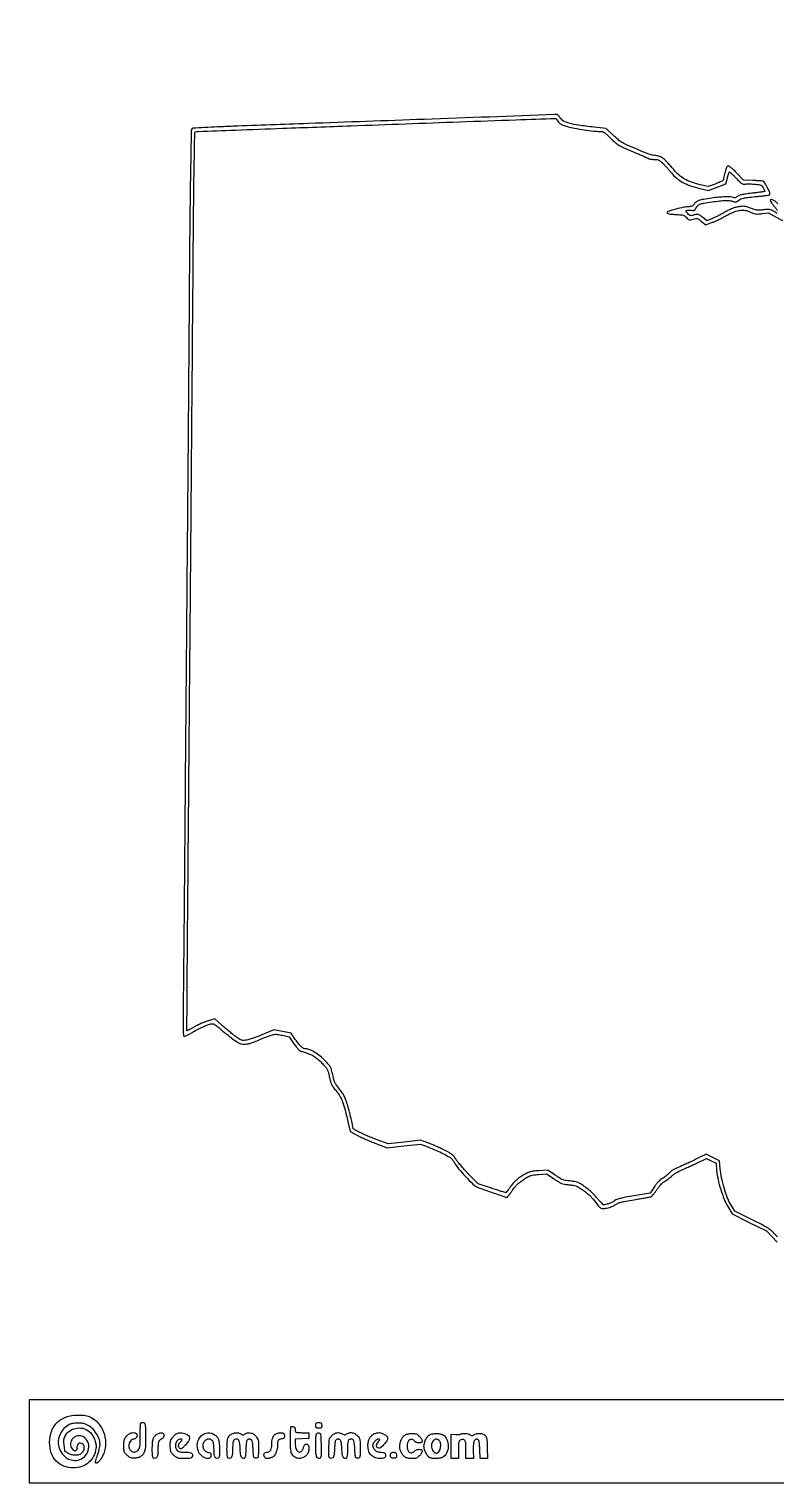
# Model space of a CAD drawing. Extents: x 0 to 1600, y 0 to 1558.
# Drawn here: x 0 to 800, y 0 to 1558 of the extents above; entities that cross this region are included whole.
import ezdxf

# ---------------------------------------------------------------- set-up
doc = ezdxf.new("R2010")
doc.units = 0

msp = doc.modelspace()

# ---------------------------------------------------------------- linework, layer by layer
for points in [[(801.424137, 1360.195884, -0.006289), (799.198881, 1361.462743, 0.013511), (795.442059, 1363.530272, 0.071243), (793.224861, 1364.299238, 0.06771), (790.832164, 1364.434279, 0.011519), (786.279039, 1363.968828, -0.013477), (782.011087, 1363.549406, -0.048788), (779.286012, 1363.621619, -0.050436), (776.6725, 1364.219176, -0.015099), (772.837847, 1365.644018, 0.013723), (768.907016, 1367.116922, 0.056149), (766.423776, 1367.669323, 0.054904), (763.853269, 1367.661634, 0.012746), (759.566798, 1367.065534, 0.02319), (755.883482, 1366.280308, 0.028946), (752.55805, 1365.199336, 0.026965), (749.198718, 1363.674577, 0.01641), (745.398753, 1361.534958, -0.010399), (742.188853, 1359.676415, -0.007316), (738.505918, 1357.71477, -0.007386), (734.925071, 1355.940608, -0.015341), (732.071755, 1354.684974), (725.964222, 1352.218032), (721.303503, 1355.957395, 0.011197), (718.273687, 1358.27869, 0.090158), (716.70158, 1359.041081, 0.117278), (715.132046, 1359.10109, 0.02427), (712.431043, 1358.42921, -0.016795), (709.789709, 1357.730103, -0.111109), (708.43318, 1357.724882, -0.124646), (707.278054, 1358.305087, -0.023335), (705.5478, 1359.950108, -0.010846), (704.055009, 1361.577481, -0.111522), (703.621545, 1362.373815, -0.292235), (703.785871, 1362.919926, -0.086079), (704.572392, 1363.389406, -0.066384), (705.448748, 1363.598147, -0.023632), (706.736662, 1363.667772, -0.022964), (708.174361, 1363.611432, -0.025095), (709.558372, 1363.423071, 0.031471), (711.463624, 1363.188456, 0.134283), (712.574928, 1363.422264, 0.127994), (713.441501, 1364.196123, 0.027508), (714.472026, 1365.945903, -0.08343), (716.301833, 1368.384517, -0.098319), (718.736385, 1369.926473, -0.048272), (722.815603, 1371.064716, -0.007059), (731.308061, 1372.44853, -0.010162), (739.706699, 1373.521663, -0.022011), (746.200951, 1373.929703, -0.028084), (751.117983, 1373.745626, -0.083683), (754.362971, 1372.880481, 0.054245), (755.802335, 1372.404861, 0.112238), (756.980096, 1372.419917, 0.082432), (758.262908, 1372.963516, 0.020058), (760.160024, 1374.276552, -0.058092), (762.561675, 1375.682035, -0.050263), (765.341482, 1376.581638, -0.026383), (769.563257, 1377.262035, -0.004436), (777.713848, 1378.064711, 0.004542), (783.253262, 1378.61142, 0.006594), (788.130185, 1379.202679, 0.003594), (792.2269, 1379.78427, 0.104438), (793.213848, 1380.151633, 0.246483), (793.646965, 1380.902831, 0.082295), (793.484348, 1382.201843, 0.04017), (792.691585, 1384.251521, 0.008965), (791, 1387.604187, 0.008902), (789.586413, 1390.173304, 0.012708), (788.234375, 1392.397291, 0.008655), (787.039223, 1394.186311, 0.156667), (786.5, 1394.599405, 0.066898), (785.769457, 1394.754591, 0.00225), (782.81978, 1394.96502, 0.004221), (779.327451, 1395.168779, 0.002925), (775.375848, 1395.342711), (765.251695, 1395.729002), (757.998718, 1403.364501, 0.01144), (755.090192, 1406.289406, 0.015998), (752.351199, 1408.757072, 0.012314), (749.995507, 1410.64926, 0.164482), (748.958154, 1411, 0.197047), (747.989775, 1410.602951, 0.087551), (747.175617, 1409.4575, 0.043431), (746.38005, 1407.320964, 0.009532), (745.40746, 1403.521292, -0.004365), (744.690408, 1400.594354, -0.006083), (743.994188, 1397.989231, -0.003849), (743.367332, 1395.817552, -0.075838), (743.072176, 1395.19076, -0.135609), (742.557237, 1394.748389, -0.006273), (740.43856, 1393.782815, -0.010022), (737.859579, 1392.707508, -0.00699), (734.910158, 1391.593933), (727.320315, 1388.84893), (718.683384, 1390.900196, -0.026684), (709.509905, 1393.603093, -0.045023), (702.225605, 1396.942726, -0.049235), (696.11635, 1401.288081, -0.040538), (690.527263, 1407.016123, 0.012487), (684.063661, 1414.429531, 0.041306), (679.311372, 1418.823132, 0.065121), (675.293917, 1421.196367, 0.101223), (671.364972, 1422, -0.062326), (668.444049, 1422.365516, -0.019392), (664.196295, 1423.622742, -0.014149), (658.406357, 1425.768014, -0.005035), (650.255762, 1429.148887, -0.004387), (639.782393, 1433.726408, -0.029683), (634.766769, 1436.338656, -0.043198), (630.899822, 1439.133646, -0.015453), (625.884576, 1443.741641), (618.269151, 1451.185507), (605.384576, 1452.568679, -0.007411), (588.462124, 1454.639452, -0.032837), (578.642241, 1456.652907, -0.059354), (572.575513, 1459.121566, -0.128754), (568.958568, 1462.567038, 0.022908), (568.060622, 1463.881303, 0.029863), (567.116897, 1464.990656, 0.030453), (566.250137, 1465.790553, 0.173477), (565.668441, 1465.996895, 0.008384), (563.07009, 1465.946419, 0.000001), (423.205063, 1460.881971, 0.000039), (299.210672, 1456.382099, 0.000134), (218.5, 1453.425081, 0.001796), (201.950841, 1452.7548, 0.0029), (187.869808, 1452.051959, 0.000507), (175.450775, 1451.347212, 0.179394), (174.609984, 1450.979065, 0.198599), (173.71538, 1448.926244, 0.000267), (172.906595, 1404.843512, 0.001944), (172.163901, 1351.5016, 0.000825), (171.564436, 1280, -0.00017), (171.271733, 1238.62216, -0.000083), (170.870918, 1185.74375, -0.000082), (170.435491, 1130.691615, -0.000118), (170.030862, 1082, 0.000011), (169.62928, 1034.89361, 0.000009), (169.20353, 984.71875, 0.000009), (168.814805, 938.711567, 0.000024), (168.540606, 906, -0.000038), (168.294854, 876.774232, -0.000024), (168.006639, 842.996875, -0.000025), (167.722071, 810.025445, -0.000047), (167.489356, 783.5, 0.000102), (167.261009, 757.142689, 0.000055), (166.990422, 724.7375, 0.000055), (166.722336, 691.762935, 0.000087), (166.500571, 663.5, -0.000229), (166.268723, 634.985951, -0.000138), (165.969202, 601.203354, -0.000139), (165.653103, 567.648161, -0.000243), (165.370446, 539.894397, 0.000892), (165.104164, 509.931969, 0.003916), (165.117075, 492.241089, 0.001451), (165.261044, 479.683697, 0.256103), (165.895607, 478.564518, 0.239627), (166.731292, 478.494836, 0.012845), (169.242437, 479.594872, 0.017454), (172.299233, 481.161003, 0.010784), (175.783756, 483.202394, -0.019893), (181.790775, 486.576151, -0.020384), (187.999046, 489.432329, -0.020301), (193.547542, 491.45661, -0.082779), (197.087892, 491.970158, -0.128925), (197.880949, 491.7442, -0.016038), (199.407068, 490.774436, -0.018047), (201.173517, 489.47499, -0.014042), (203, 487.941519, 0.008993), (205.339621, 485.936611, 0.002956), (208.851848, 483.069531, 0.002944), (212.787268, 479.933641, 0.003329), (216.602037, 476.971361, 0.006182), (222.171466, 472.813906, 0.042625), (225.089624, 471.050047, 0.074111), (227.557014, 470.258232, 0.040667), (230.726718, 470, 0.043769), (233.761283, 470.266149, 0.028973), (237.167141, 471.074014, 0.020867), (241.445765, 472.551763, 0.007762), (247.333629, 474.970644, -0.005491), (257.207859, 479.079733, -0.048397), (261.737555, 480.414912, -0.077589), (265.605648, 480.550568, -0.02478), (271.296853, 479.577366), (278.627613, 477.946427), (283.76353, 470.558788, 0.009895), (286.993797, 466.103066, 0.057625), (288.992551, 464.009357, 0.077196), (291.159845, 462.712022, 0.025603), (294.669627, 461.493712, -0.02275), (300.484032, 459.512505, -0.044335), (304.866121, 457.32771, -0.042641), (308.901694, 454.345894, -0.019496), (313.65056, 449.827205, -0.012021), (317.383791, 445.797304, -0.056986), (319.181364, 443.221596, -0.058646), (320.326687, 440.339908, -0.013196), (321.556371, 435.198356, 0.015011), (322.745158, 430.306362, 0.046075), (323.946744, 427.118818, 0.044527), (325.734182, 424.14751, 0.013322), (328.966394, 419.958753, -0.038129), (332.933562, 414.253835, -0.042661), (335.821025, 408.216909, -0.027205), (338.472737, 399.837146, -0.006326), (341.975435, 385.488076), (344.054848, 376.476152), (351.777424, 372.309578, 0.014477), (355.581751, 370.397083, 0.00617), (360.775486, 368.049458, 0.006099), (366.380228, 365.679892, 0.007968), (371.564657, 363.657977), (383.629314, 359.17295), (401.396972, 361.127417), (419.16463, 363.081884), (427.283779, 359.950809, -0.012618), (435.753515, 356.436553, -0.01355), (443.833464, 352.576916, -0.011486), (450.572326, 348.932981, -0.090352), (453.284012, 346.654114, -0.021323), (454.10357, 345.573922, -0.009088), (455.110778, 344.063889, -0.008973), (456.128294, 342.412142, -0.011649), (456.997579, 340.861254, 0.058938), (460.104243, 336.371659, 0.008576), (467.60552, 328.159819, 0.00761), (475.408302, 320.154405, 0.076586), (479.164815, 317.414771, 0.034268), (482.707895, 315.88014, 0.001345), (496.087288, 311.184347, 0.000627), (510.18156, 306.300013, 0.083277), (511.97036, 306, 0.225787), (512.389193, 306.199295, 0.004433), (513.910274, 308.104803, 0.009697), (515.652835, 310.418972, 0.006241), (517.586799, 313.165287, -0.0182), (520.354931, 316.902981, -0.030251), (522.981045, 319.811972, -0.030393), (525.930028, 322.373545, -0.018586), (529.689389, 325.041961, -0.012728), (534.155749, 327.808992, -0.049856), (537.101099, 329.158255, -0.049403), (540.268271, 329.903881, -0.012345), (545.558193, 330.47634), (554.237607, 331.199331), (562.368804, 325.672083, 0.009636), (567.379871, 322.405158, 0.045971), (570.42861, 320.86956, 0.054498), (573.465382, 320.042746, 0.017054), (578.153801, 319.463945, -0.016172), (582.695804, 318.911348, -0.049105), (585.706009, 318.137772, -0.046222), (588.604206, 316.766088, -0.013108), (592.833035, 314.111034, -0.020952), (595.876954, 311.89746, -0.015482), (599.058131, 309.209189, -0.015726), (601.954816, 306.433736, -0.028741), (604.106766, 303.969507, 0.005127), (609.933566, 296.624472, 0.081547), (612.302887, 294.516178, 0.159904), (614.709776, 293.908488, 0.033992), (619.047435, 294.509899, 0.025082), (621.559304, 295.167046, 0.019862), (624.200381, 296.118432, 0.020278), (626.584293, 297.200298, 0.04629), (628.257168, 298.246986, -0.06545), (630.706806, 299.65245, -0.033237), (634.081192, 300.784657, -0.019356), (639.213944, 301.924732, -0.004376), (648.016679, 303.445854, 0.001033), (654.449852, 304.513269, 0.001491), (660.134144, 305.485932, 0.000767), (664.950442, 306.332476, 0.024323), (666.120833, 306.599317, 0.136665), (666.987238, 307.123916, 0.013517), (668.621288, 308.958423, 0.016254), (670.471027, 311.302189, 0.012203), (672.356955, 313.993535, -0.016943), (674.466991, 316.944778, -0.022052), (676.603535, 319.488182, -0.024376), (678.598355, 321.458728, -0.066301), (680.236121, 322.574685, 0.032861), (681.798844, 323.493291, 0.012358), (683.863111, 324.972706, 0.01218), (686.037845, 326.698855, 0.014496), (688, 328.434622, -0.031097), (690.296871, 330.33445, -0.019556), (693.192681, 332.272474, -0.019014), (696.362684, 334.056724, -0.022246), (699.5, 335.496133, 0.007502), (702.851292, 336.915681, 0.003322), (707.234375, 338.88525, 0.003287), (711.850906, 341.033515, 0.004426), (716, 343.042696), (725.5, 347.747286), (730.660341, 345.21072), (735.820682, 342.674154), (736.529746, 334.663964, 0.032959), (737.98623, 325.292566, 0.02006), (740.870656, 314.458222, 0.020127), (744.563133, 304.03829, 0.037379), (748.506468, 295.988967), (753.012488, 288.30292), (771.40174, 279.155834), (789.790991, 270.008749), (801.352996, 257.940547, -0.006808)], [(1434.971274, 1063.971008, 0.000026), (1434.852808, 1309.344989, 0.000012), (1434.714772, 1556.033223, 0.346501)], [(801.724843, 263.636689, 0.012112), (795.872989, 269.425349, 0.040943), (791.674998, 272.777998, 0.028754), (786.306822, 275.956382, 0.003788), (774.501762, 281.945628), (756.07822, 291.117878), (751.717914, 298.308939, -0.042942), (747.942323, 305.943961, -0.021768), (744.466349, 316.095811, -0.021458), (741.770012, 326.95171, -0.030009), (740.369859, 336.848662), (739.695992, 345.197324), (732.477378, 348.671903), (725.258765, 352.146482), (714.379382, 346.726389, -0.005069), (709.67686, 344.442804, -0.003994), (704.540785, 342.062734, -0.004039), (699.733432, 339.928124, -0.009965), (696.163717, 338.46131, 0.017431), (692.668098, 336.963563, 0.028354), (689.829419, 335.426201, 0.032979), (687.527354, 333.786278, 0.042507), (685.663717, 331.979613, -0.027232), (684.147541, 330.417282, -0.01635), (682.192288, 328.725629, -0.016351), (680.1311, 327.165691, -0.027282), (678.288754, 326.009091, 0.044516), (676.161687, 324.569373, 0.030522), (674.017901, 322.592072, 0.026604), (671.844229, 320.071092, 0.017887), (669.626334, 316.981333), (665.17516, 310.287387), (647.83758, 307.529983, 0.004279), (638.880161, 306.026678, 0.016897), (633.412434, 304.869124, 0.027209), (629.804976, 303.76576, 0.073047), (627.451172, 302.48884, -0.048601), (624.936673, 300.961784, -0.023175), (621.451565, 299.478838, -0.022784), (617.934354, 298.350625, -0.065043), (615.392834, 298.005577, -0.196021), (614.732923, 298.270759, -0.007599), (612.836783, 300.163219, -0.012555), (610.640695, 302.539243, -0.008423), (608.246131, 305.358572, 0.018484), (605.193737, 308.809254, 0.017273), (601.827331, 312.106784, 0.017475), (598.286196, 315.12335, 0.020284), (594.71015, 317.731071, 0.011605), (590.141509, 320.63562, 0.046314), (587.157675, 322.078918, 0.050649), (584.090739, 322.88414, 0.015742), (579.356853, 323.474462, -0.015764), (574.520203, 324.077814, -0.055459), (571.499461, 324.902247, -0.048331), (568.528582, 326.425678, -0.009985), (563.639464, 329.701921), (555.778929, 335.199916), (545.969793, 334.497838, 0.009812), (539.803159, 333.934651, 0.048995), (536.409296, 333.216205, 0.050674), (533.27109, 331.86051, 0.01095), (528.166484, 328.863165, 0.014614), (523.895937, 326.052592, 0.033372), (520.893631, 323.634586, 0.036705), (518.414524, 320.987735, 0.021568), (515.836155, 317.496958, -0.008691), (514.109851, 315.029275, -0.013055), (512.511601, 312.943915, -0.007897), (511.119755, 311.277388, -0.208886), (510.607594, 311.031672, -0.081822), (509.945999, 311.116691, -0.000974), (505.757267, 312.380518, -0.002905), (500.919579, 313.881196, -0.001891), (495.34901, 315.667964), (480.982833, 320.335929), (471.220217, 330.417964, -0.008055), (467.203907, 334.701662, -0.007393), (463.209155, 339.235264, -0.007409), (459.765351, 343.385041, -0.024012), (457.657722, 346.276551, 0.024635), (455.175572, 349.672983, 0.056138), (452.917032, 351.899557, 0.042072), (449.843307, 353.922241, 0.009032), (444.178922, 356.870164, 0.007159), (439.923431, 358.912571, 0.005202), (435.133268, 361.067567, 0.005256), (430.543868, 363.017883, 0.011465), (426.976886, 364.394811), (419.453771, 367.102396), (401.976886, 365.18016), (384.5, 363.257923), (373, 367.534902, -0.006729), (368.072982, 369.443179, -0.005264), (362.775842, 371.642317, -0.005324), (357.887873, 373.794029, -0.01295), (354.343291, 375.51162), (347.186581, 379.211359), (345.952041, 385.855679, 0.011707), (345.255267, 389.171504, 0.004257), (344.117893, 393.838415, 0.004219), (342.786422, 398.925324, 0.005022), (341.441744, 403.700626, 0.009394), (339.419654, 410.161566, 0.033276), (337.774374, 414.1798, 0.039165), (335.753891, 417.601119, 0.016962), (332.569959, 421.827349, -0.013199), (329.346274, 426.040009, -0.045967), (327.601579, 428.984433, -0.047249), (326.448695, 432.156346, -0.014515), (325.31024, 437.126723, 0.013238), (324.11684, 442.398792, 0.061564), (322.984955, 445.299323, 0.056706), (321.142105, 447.94548, 0.010173), (317.073275, 452.384088, 0.032724), (311.876103, 457.158862, 0.032056), (306.06581, 461.25056, 0.033481), (300.553717, 464.137914, 0.104174), (296.472506, 464.999211, -0.112269), (294.086637, 465.542744, -0.071644), (291.713296, 467.134014, -0.04535), (289.016577, 470.04926, -0.014109), (285.510164, 474.882477), (280.760914, 481.833246), (271.401095, 483.596129), (262.041276, 485.359012), (249.270638, 480.013309, -0.009274), (244.036384, 477.935506, -0.010069), (238.869423, 476.112401, -0.009619), (234.388704, 474.727204, -0.047541), (231.795484, 474.240357, -0.033202), (228.903179, 474.17038, -0.08357), (226.848015, 474.60615, -0.05808), (224.638455, 475.789601, -0.010061), (220.795484, 478.579077, -0.007706), (217.836592, 480.891681, -0.003634), (214.084641, 483.963687, -0.0036), (210.201889, 487.237751, -0.005069), (206.790528, 490.217029), (199.081055, 497.089013), (190.790528, 494.550062, 0.017335), (187.142716, 493.293073, 0.011338), (183.025967, 491.604785, 0.011408), (179.084215, 489.774668, 0.021362), (176, 488.088924, -0.005272), (173.485555, 486.607612, -0.008592), (171.317939, 485.410306, -0.003017), (169.454026, 484.436529, -0.326055), (169.188728, 484.477974, -0.200475), (169.062064, 484.786335, -0.000009), (169.272658, 520.052183, -0.000406), (169.537413, 558.972999, -0.000244), (169.911555, 605.144606, 0.000017), (170.346696, 655.989675, 0.000015), (170.799044, 709.239353, 0.000015), (171.205422, 757.412897, 0.000044), (171.480655, 790.5, -0.000088), (171.723269, 819.357033, -0.000059), (172.01094, 852.415625, -0.000059), (172.297535, 884.479724, -0.000116), (172.534602, 910, 0.000275), (172.818506, 941.645486, 0.000047), (173.321958, 1002.1, 0.000051), (173.899667, 1073.132753, 0.000045), (174.486231, 1147, -0.0001), (176.112626, 1349.03683, -0.00199), (176.868067, 1410.81036, -0.00129), (177.533129, 1446.204728, -0.407126), (179.365223, 1448.003282, 0.008327), (180.998078, 1448.035204, 0.000007), (221.091007, 1449.487809, 0.000063), (271.547928, 1451.322925, 0.000021), (345, 1454.006679, -0.000046), (461.120424, 1458.243598, -0.000277), (521.553572, 1460.409486, -0.000009), (564.183681, 1461.912844, -0.266973), (564.489343, 1461.751161, 0.021855), (567.07922, 1458.015279, 0.077461), (569.17417, 1455.998847, 0.071304), (571.873244, 1454.630114, 0.016707), (576.73773, 1453.159706, 0.01972), (584.335883, 1451.455068, 0.008227), (594.698086, 1449.731687, 0.0078), (604.849698, 1448.376057, 0.029297), (611.262259, 1448, -0.054135), (613.889004, 1447.714768, -0.086865), (615.968666, 1446.860827, -0.046842), (618.405132, 1444.983368, -0.006645), (622.977876, 1440.607161, 0.015234), (627.910017, 1436.046684, 0.043604), (631.683259, 1433.303368, 0.03078), (636.531408, 1430.779652, 0.004734), (646.5, 1426.45948, -0.002233), (652.70036, 1423.809145, -0.003362), (658.079062, 1421.438504, -0.001357), (662.66717, 1419.364385, -0.076139), (663.45, 1418.852319, 0.130257), (664.101001, 1418.51983, 0.01807), (665.607396, 1418.250369, 0.019687), (667.453102, 1418.062378, 0.015535), (669.460283, 1418, -0.024649), (672.429078, 1417.853555, -0.077415), (674.355955, 1417.355177, -0.071704), (676.119261, 1416.27218, -0.019136), (678.576009, 1414.063773, -0.012093), (680.510226, 1412.093365, -0.004992), (683.036485, 1409.337525, -0.004935), (685.68828, 1406.326877, -0.006328), (688.065727, 1403.501887, 0.049312), (693.689657, 1397.878798, 0.046235), (700.422743, 1393.327831, 0.041494), (708.545185, 1389.710003, 0.027582), (718.347428, 1386.881334), (727.880991, 1384.691401), (737.163211, 1388.1908), (746.44543, 1391.690198), (747.972715, 1397.774859, -0.006729), (748.603, 1400.150067, -0.009448), (749.233854, 1402.250798, -0.006214), (749.814099, 1403.983979, -0.115652), (750.121256, 1404.467682, -0.387636), (750.579668, 1404.483799, -0.007559), (752.50427, 1402.797224, -0.01393), (754.778742, 1400.624362, -0.008368), (757.361244, 1397.927002, 0.006723), (761.22468, 1393.865071, 0.046799), (763.313201, 1392.093529, 0.103401), (764.927006, 1391.403856, 0.111383), (766.636853, 1391.444992, -0.050793), (768.135127, 1391.662868, -0.010818), (770.771471, 1391.718958, -0.011209), (773.843238, 1391.648971, -0.010454), (776.981217, 1391.441237, -0.007746), (781.832088, 1390.942265, -0.071503), (783.868077, 1390.399001, -0.126143), (785.17417, 1389.396843, -0.042866), (786.495043, 1387.379347, -0.013194), (787.165301, 1386.052012, -0.020564), (787.664253, 1384.872219, -0.01584), (787.991798, 1383.907472, -0.287027), (787.910689, 1383.606697, -0.15337), (787.535919, 1383.428427, -0.000915), (783.710396, 1382.897889, -0.003688), (779.320864, 1382.330262, -0.002326), (774.188532, 1381.729242, 0.005463), (767.30513, 1380.879344, 0.022028), (763.138864, 1380.130573, 0.036409), (760.425283, 1379.307023, 0.093545), (758.688532, 1378.232655, -0.038813), (757.565527, 1377.355764, -0.077466), (756.543821, 1376.886271, -0.091516), (755.545496, 1376.792558, -0.074497), (754.5, 1377.045802, 0.082922), (751.311926, 1377.761736, 0.019945), (745.876889, 1377.846263, 0.018063), (739.028653, 1377.431735, 0.011086), (731, 1376.473829, 0.008082), (722.281751, 1375.092953, 0.03894), (717.420277, 1373.845973, 0.072292), (714.421861, 1372.310554, 0.105296), (712.418567, 1370.131431, -0.047234), (711.438602, 1368.781615, -0.089741), (710.389239, 1367.951221, -0.0822), (709.051636, 1367.498432, -0.034585), (707.155245, 1367.321123, 0.043594), (701.158773, 1366.651445, 0.015884), (692.829347, 1364.700134, 0.007372), (684.510267, 1362.338301, 0.33123), (683.5, 1360.980594, 0.276788), (683.9549, 1360.221803, 0.068972), (685.370066, 1359.700476, 0.033256), (687.947743, 1359.314202, 0.006652), (692.588345, 1358.993699, -0.00677), (698.123814, 1358.610084, -0.051111), (700.697675, 1358.128776, -0.09372), (702.432268, 1357.239155, -0.049953), (704.185353, 1355.570903, 0.023624), (705.850395, 1353.810632, 0.13594), (706.968023, 1353.206252, 0.111526), (708.342948, 1353.201617, 0.013558), (711.289694, 1353.941118, -0.019729), (714.269524, 1354.649958, -0.113948), (715.877062, 1354.59716, -0.095271), (717.430095, 1353.847498, -0.011697), (720.41519, 1351.515983), (724.945008, 1347.804137), (732.222504, 1350.566097, 0.015182), (735.533104, 1351.938906, 0.008373), (739.497034, 1353.806002, 0.008342), (743.456377, 1355.835311, 0.01325), (746.767398, 1357.717063, -0.016897), (750.311254, 1359.697092, -0.02149), (753.711729, 1361.267958, -0.023403), (756.95281, 1362.425328, -0.030466), (760.016515, 1363.159729, -0.017786), (763.640379, 1363.665936, -0.056729), (766.079514, 1363.64126, -0.051533), (768.572613, 1363.066902, -0.012847), (772.499383, 1361.610799, 0.013894), (776.403889, 1360.172242, 0.049236), (779.002173, 1359.57257, 0.051311), (781.612459, 1359.504953, 0.016013), (785.511931, 1359.930338), (792.023329, 1360.852466), (800.261664, 1356.248715, 0.000102), (803.779883, 1354.283605, 0.000084), (807.539481, 1352.185508, 0.000085)], [(802.041792, 1370.423644, 0.030448), (799.08481, 1373.11064, 0.066051), (796.464566, 1374.698478, 0.154855), (794.761136, 1374.879083, 0.356315), (794, 1373.946618, 0.146325), (794.200426, 1373.276419, 0.00606), (795.615625, 1371.177778, 0.010072), (797.3927, 1368.717602, 0.006937), (799.5, 1366, -0.00345), (801.608087, 1363.320184, -0.005368)]]:
    msp.add_lwpolyline(points, format="xyb")
msp.add_lwpolyline([(0, 44.5), (0, 0), (800, 0), (1600, 0), (1600, 44.5), (1600, 89), (800, 89), (0, 89)], close=True)
for points in [[(67.356098, 69.6372, -0.10345), (75.541556, 62.219138, -0.089035), (80.609206, 51.748931, -0.087539), (81.770049, 40.006265, -0.095338), (78.755451, 28.95033, -0.03323), (76.745482, 25.461996, -0.050722), (74.522196, 22.771087, -0.070605), (72.519097, 21.286104, -0.332045), (71.187126, 21.479541, -0.255507), (71.036102, 21.994854, -0.008212), (71.551132, 24.178305, -0.013983), (72.294489, 26.802541, -0.009032), (73.294291, 29.798829, 0.014673), (74.336817, 33.044646, 0.013604), (75.216146, 36.428542, 0.013734), (75.833519, 39.481015, 0.043655), (76.009786, 41.553656, 0.094793), (74.805437, 47.767742, 0.061994), (71.268441, 54.176711, 0.060995), (66.181887, 59.637253, 0.082916), (60.393944, 63.056174, 0.067314), (56.534858, 63.974715, 0.03284), (51.466826, 64.145021, 0.032748), (46.497129, 63.658748, 0.078722), (42.996405, 62.498141, 0.083265), (37.2492, 58.188671, 0.081552), (33.173174, 52.211642, 0.083437), (31.285611, 45.372115, 0.093317), (31.853814, 38.567271, 0.094227), (35.524012, 31.108908, 0.109764), (41.519788, 25.987155, 0.117962), (48.762465, 24.111142, 0.121643), (55.980067, 25.751554, 0.139078), (61.707541, 31.00191, 0.133342), (63.942631, 38.565489, 0.146298), (61.978354, 45.709467, 0.175046), (56.518585, 49.993866, 0.164815), (50.475729, 49.946018, 0.166002), (45.727681, 46.233466, 0.175791), (44.401382, 40.57291, 0.181288), (47.037923, 35.46568, 0.029782), (48.119602, 34.59807, 0.123126), (48.89467, 34.296153, 0.152232), (49.627578, 34.426272, 0.05377), (50.526751, 35.022202, 0.05068), (51.094351, 35.599647, 0.05673), (51.509871, 36.259198, 0.064726), (51.72128, 36.898048, 0.139251), (51.67691, 37.410214, -0.141146), (51.539694, 39.065652, -0.07965), (52.248663, 40.968187, -0.082973), (53.47524, 42.481166, -0.183002), (54.845331, 43, -0.224309), (57.45812, 41.765756, -0.150969), (58.729339, 38.659903, -0.116194), (58.15995, 34.692065, -0.115853), (55.879209, 31.390686, -0.130522), (53.28768, 30.0547, -0.058876), (49.452931, 29.674617, -0.056992), (45.420334, 30.212845, -0.085882), (42.187315, 31.648447, 0.012179), (41.118881, 32.32558, 0.017128), (40.132033, 32.872756, 0.013409), (39.300276, 33.269626, 0.175016), (38.964286, 33.293813, -0.288028), (38.746846, 33.357803, -0.07317), (38.53666, 33.680281, -0.052089), (38.363849, 34.189, -0.030954), (38.260818, 34.821429, 0.004546), (38.15656, 35.776781, 0.000856), (37.947137, 37.520878, 0.000915), (37.69525, 39.557634, 0.000838), (37.428537, 41.653901, -0.021171), (37.180627, 44.533066, -0.054749), (37.31758, 46.610399, -0.058027), (37.895077, 48.537585, -0.026248), (39.066095, 50.903812, -0.127608), (44.221262, 56.264279, -0.110522), (51.617696, 58.805386, -0.110019), (59.419601, 57.95647, -0.125464), (65.701154, 53.866422, -0.056108), (68.421037, 50.150974, -0.046381), (70.45478, 45.682568, -0.047264), (71.595511, 41.020467, -0.065944), (71.654737, 36.732606, -0.092009), (69.105476, 28.531869, -0.093844), (63.795008, 21.856766, -0.092386), (56.333014, 17.510897, -0.085994), (47.613039, 16, -0.092576), (37.192777, 17.946003, -0.112992), (28.994759, 23.485985, -0.108454), (23.79833, 32.245584, -0.08001), (22, 43.411786, -0.090732), (24.262973, 55.779753, -0.117666), (30.714733, 65.28775, -0.113836), (40.953871, 71.064302, -0.081061), (54.069775, 72.714894, -0.011209), (58.819408, 72.434357, -0.03657), (61.929748, 71.949881, -0.046776), (64.508288, 71.092195, -0.028882)], [(124.806456, 51.5, -0.007862), (124.847549, 46.261825, -0.009092), (124.717497, 41.273033, -0.008288), (124.461056, 37.061888, -0.051732), (124.073274, 34.940114, -0.064589), (122.470891, 31.284783, -0.095489), (120.136142, 28.689179, -0.095091), (116.996086, 27.140305, -0.063577), (113.01773, 26.572982, -0.022866), (110.17783, 26.661219, -0.073369), (108.33685, 27.079204, -0.07705), (106.744114, 27.99863, -0.026971), (104.770609, 29.769231, -0.029234), (102.897054, 31.874797, -0.088382), (101.992908, 33.560145, -0.067061), (101.598119, 35.703215, -0.012064), (101.5, 39.769231, -0.014258), (101.598163, 43.210896, -0.038104), (101.923889, 45.641806, -0.051663), (102.531883, 47.522964, -0.056304), (103.5, 49.181625, -0.08311), (106.623061, 52.174646, -0.09319), (110.43371, 53.842014, -0.129791), (113.696263, 53.739125, -0.248377), (115.515231, 51.952012, -0.116304), (115.640846, 50.297203, -0.098528), (115.034409, 48.647269, -0.105083), (113.886895, 47.435195, -0.151993), (112.488339, 47, 0.138472), (110.45395, 46.425572, 0.083134), (108.547564, 44.766062, 0.078843), (107.199376, 42.471769, 0.100924), (106.779138, 40.06328, 0.113374), (107.812063, 36.087896, 0.16248), (110.408759, 33.576714, 0.179834), (113.782143, 33.270076, 0.13979), (116.961045, 35.188561, 0.090137), (118.073322, 36.922964, 0.064652), (118.669597, 39.152525, 0.029161), (118.939826, 42.802796, 0.003898), (119, 50.521895, -0.005037), (119.05127, 55.611038, -0.007744), (119.208224, 60.013614, -0.003309), (119.423965, 63.74585, -0.182238), (119.708849, 64.375516, -0.118669), (120.121725, 64.628178, -0.040663), (120.809062, 64.790312, -0.037695), (121.625458, 64.85167, -0.035475), (122.458849, 64.792183, -0.200166), (123.601912, 64.1112, -0.116417), (124.243526, 62.621153, -0.034882), (124.569989, 59.525707, -0.002943)], [(313.5, 61.5, -0.030694), (313.396354, 59.813227, -0.166609), (313.001141, 59.001146, -0.167409), (312.192051, 58.604362, -0.031061), (310.513695, 58.5, -0.037292), (309.13378, 58.603064, -0.087177), (308.155455, 58.930548, -0.116726), (307.52199, 59.496683, -0.105087), (307.179122, 60.308413, -0.066027), (307.055318, 62.426284, -0.150013), (307.631095, 63.905159, -0.167989), (308.879976, 64.703617, -0.087849), (310.744314, 64.816971, -0.041896), (312.205933, 64.523327, -0.15), (312.993945, 64.007288, -0.139669), (313.388354, 63.113772, -0.03455)], [(144.5, 51.029533, -0.068355), (144.343999, 49.893759, -0.076298), (143.888309, 48.887692, -0.073909), (143.13725, 48.040205, -0.05897), (142.11491, 47.36997, 0.069014), (139.927998, 45.872863, 0.123162), (138.726652, 44.069268, 0.072475), (138.163883, 41.261522, 0.012778), (138.015313, 35.872445, -0.022136), (137.776674, 30.718892, -0.088081), (136.947001, 27.676703, -0.194377), (135.509516, 26.351248, -0.183859), (133.512735, 26.35674, -0.202322), (132.758553, 27.081724, -0.061918), (132.308917, 28.63252, -0.032646), (132.063911, 31.2522, -0.006996), (132, 35.819392, -0.016812), (132.240397, 42.967076, -0.060803), (133.092881, 47.43105, -0.098177), (134.715657, 50.360439, -0.101854), (137.31531, 52.403914, -0.043314), (140.325117, 53.594216, -0.120334), (142.581058, 53.708254, -0.200133), (143.961693, 52.795681, -0.149012)], [(169.605771, 51.522653, -0.122779), (171.410115, 49.571874, -0.17531), (171.770862, 47.263053, -0.107109), (170.534537, 44.383167, -0.031519), (167.487067, 40.629438, -0.009731), (164.999531, 38.035198, -0.060663), (163.554401, 36.900241, -0.146762), (162.485682, 36.623781, -0.16508), (161.497732, 37.001882, -0.108554), (160.394976, 38.417468, -0.130643), (160.084416, 40.07026, -0.10911), (160.629655, 41.887837, -0.060379), (162, 43.769625, 0.013879), (163.557893, 45.537774, 0.163065), (163.88621, 46.381183, 0.369304), (163.514041, 46.861121, 0.050961), (162.154988, 47, 0.201986), (159.200946, 45.755894, 0.122392), (157.253422, 42.432062, 0.110338), (156.976924, 38.289556, 0.146644), (158.590962, 34.899488, 0.080337), (159.731469, 33.986779, 0.066588), (161.176447, 33.406965, 0.046158), (163.166698, 33.093202, 0.016029), (166.0732, 33, -0.014453), (170.785639, 32.863754, -0.079127), (173.266101, 32.320177, -0.168366), (174.527272, 31.242157, -0.133264), (175, 29.5, -0.138111), (174.503657, 27.737374, -0.169624), (173.188034, 26.660855, -0.075063), (170.563231, 26.129109, -0.012509), (165.403527, 26, -0.014172), (161.568973, 26.108712, -0.066149), (159.402442, 26.522665, -0.079534), (157.613708, 27.453061, -0.025869), (155.309608, 29.355076, -0.026486), (153.266318, 31.437067, -0.077204), (152.184307, 33.129043, -0.06853), (151.598391, 35.182032, -0.017814), (151.235792, 38.605076, -0.016482), (151.114722, 41.880222, -0.052432), (151.334803, 44.056616, -0.063894), (151.972438, 45.899167, -0.034036), (153.191515, 47.985431, -0.026814), (154.279455, 49.415116, -0.021729), (155.589837, 50.828645, -0.022247), (156.915728, 52.027945, -0.051698), (158.030015, 52.770022, -0.092963), (160.525319, 53.538685, -0.055248), (163.645917, 53.548176, -0.053143), (166.850034, 52.853411, -0.065173)], [(199.430933, 51.317307, -0.08877), (201.626729, 49.018138, -0.076934), (203.023765, 45.986089, -0.052172), (203.777694, 41.695696, -0.017427), (204, 35.319392, -0.007626), (203.934735, 31.040663, -0.034189), (203.687569, 28.548539, -0.064186), (203.235668, 27.063519, -0.197715), (202.487265, 26.35674, -0.184617), (200.574084, 26.35428, -0.194556), (199.199315, 27.630262, -0.085677), (198.388722, 30.589028, -0.020362), (198.102945, 35.709916, 0.011413), (197.962355, 39.42194, 0.030888), (197.640585, 42.036828, 0.044343), (197.11877, 43.901803, 0.093802), (196.339019, 45.177882, 0.106878), (194.483248, 46.509144, 0.113852), (192.286112, 46.914878, 0.107625), (190.036085, 46.319827, 0.087171), (188.038955, 44.811439, 0.131751), (186.220521, 41.386007, 0.136617), (186.394717, 37.561323, 0.135872), (188.523736, 34.361931, 0.12976), (192.031656, 32.643669, -0.02956), (193.721147, 32.200556, -0.142496), (194.533368, 31.646449, -0.161336), (194.867232, 30.783388, -0.040942), (194.817531, 29.261494, -0.045672), (194.534786, 27.906805, -0.113406), (194.031865, 27.034292, -0.121947), (193.224615, 26.506139, -0.057275), (192, 26.229404, -0.115573), (189.152957, 26.57936, -0.06255), (186.001196, 28.209666, -0.060388), (183.214926, 30.667907, -0.083054), (181.439824, 33.489778, -0.139429), (180.359247, 42.549788, -0.159226), (184.330929, 50.28861, -0.180865), (191.646889, 53.581816, -0.175887)], [(226.752671, 52.460683, 0.03266), (228.085997, 51.651053, 0.129146), (229.013689, 51.440144, 0.114242), (229.987643, 51.700094, 0.022934), (231.543387, 52.620385, -0.115272), (234.578678, 53.730103, -0.101695), (237.942846, 53.454585, -0.093387), (241.15778, 51.818906, -0.080715), (243.75019, 49.051927, -0.043525), (245.006373, 46.778291, -0.065742), (245.644685, 44.611383, -0.03931), (245.872431, 41.643849, -0.00693), (245.783823, 36.051927, -0.003586), (245.552536, 29.782854, -0.059956), (245.213794, 27.733575, -0.212356), (244.451518, 26.832384, -0.113032), (243, 26.5, -0.113496), (241.5486, 26.833757, -0.205231), (240.763859, 27.739568, -0.060201), (240.37203, 29.790137, -0.003846), (240, 35.895679, 0.007214), (239.668818, 40.787767, 0.032304), (239.249398, 43.628068, 0.058846), (238.652254, 45.378567, 0.141853), (237.75, 46.390564, 0.051881), (236.835257, 46.840551, 0.08872), (236, 46.989544, 0.088699), (235.164746, 46.839805, 0.051837), (234.25, 46.388978, 0.140014), (233.349968, 45.385467, 0.064426), (232.785804, 43.706673, 0.033977), (232.433168, 40.957972, 0.007081), (232.211865, 36.098075, -0.006815), (231.996797, 31.319091, -0.033073), (231.659332, 28.627447, -0.064129), (231.138004, 27.048623, -0.19164), (230.317258, 26.291502, -0.23989), (228.584236, 26.473219, -0.153713), (227.268334, 28.066295, -0.070225), (226.433494, 31.403287, -0.020439), (226.093503, 36.703891, 0.016442), (225.804818, 41.847778, 0.070856), (225.106762, 44.823471, 0.142248), (223.893585, 46.404527, 0.159764), (222.077555, 47, 0.145727), (220.095559, 46.409805, 0.157284), (218.830592, 44.845369, 0.076267), (218.171928, 41.83923, 0.015866), (218, 36.422445, -0.019836), (217.780986, 30.904061, -0.08521), (216.97238, 27.728612, -0.19757), (215.537922, 26.361603, -0.186523), (213.512735, 26.35674, -0.20755), (212.752099, 27.102757, -0.059227), (212.305176, 28.733472, -0.030951), (212.062474, 31.506462, -0.006355), (212, 36.421562, -0.010365), (212.078869, 40.225913, -0.012282), (212.316073, 43.813575, -0.011156), (212.656484, 46.816029, -0.07321), (213.075992, 48.267439, -0.11475), (215.483728, 51.395345, -0.097499), (219.165113, 53.367866, -0.10001), (223.236248, 53.768699, -0.128144)], [(273.5, 50.5, -0.035119), (273.384252, 48.854104, -0.148791), (272.971918, 47.968699, -0.14805), (272.134956, 47.460625, -0.034656), (270.50325, 47.159767, 0.060721), (268.178296, 46.604733, 0.1617), (266.864425, 45.550358, 0.117784), (266.203211, 43.6777, 0.025345), (266.015313, 40.217881, -0.043265), (265.694464, 36.66456, -0.041272), (264.766061, 33.160842, -0.04409), (263.395619, 30.16986, -0.090416), (261.744134, 28.201609, -0.061634), (260.902657, 27.663159, -0.023216), (259.612476, 27.11814, -0.022579), (258.137968, 26.648866, -0.02553), (256.686031, 26.336476, -0.025658), (254.799848, 26.128975, -0.098177), (253.634524, 26.290179, -0.128566), (252.790669, 26.853867, -0.058755), (252.027407, 27.948789, -0.111539), (251.500748, 29.85741, -0.166767), (251.980232, 31.503678, -0.151847), (253.42252, 32.612672, -0.088758), (255.587261, 33, 0.145245), (257.569293, 33.58817, 0.137638), (258.959433, 35.172221, 0.083766), (259.760903, 37.963707, 0.02812), (260, 42.211752, -0.062997), (260.66448, 47.464761, -0.122708), (262.662022, 51.157591, -0.13748), (265.975436, 53.223435, -0.088781), (270.5, 53.710153, -0.033229), (272.15419, 53.48316, -0.155337), (272.982487, 53.01874, -0.155709), (273.388758, 52.161629, -0.033436)], [(285, 56.927178, 0.063926), (285.219361, 55.218447, 0.230848), (285.914171, 54.408619, 0.086822), (287.463039, 54.03822, 0.005255), (292.25, 53.79381), (299.5, 53.5), (299.5, 50.5), (299.5, 47.5), (292.25, 47.20619), (285, 46.912381), (285, 42.178697, 0.079021), (285.862267, 36.756845, 0.174169), (288.399558, 33.489656, 0.311947), (291.305023, 33.603466, 0.154782), (293.550744, 36.750744, -0.02824), (294.691273, 39.699191, -0.112422), (295.856681, 41.233915, -0.215271), (297.130445, 41.591049, -0.136339), (298.56132, 40.949109, -0.183552), (299.651041, 39.023647, -0.065492), (299.718951, 35.812999, -0.061925), (298.908461, 32.402856, -0.094313), (297.334746, 29.807621, -0.108274), (293.611879, 27.139041, -0.111261), (289.151538, 26.306181, -0.11729), (284.946559, 27.472313, -0.13053), (281.910751, 30.378735, -0.063763), (280.91597, 32.604983, -0.04396), (280.35304, 35.312301, -0.024358), (280.076116, 39.352295, -0.004862), (280.003738, 46.583333, -0.003987), (280.042606, 51.638455, -0.006235), (280.164983, 55.987322, -0.002173), (280.332721, 59.716706, -0.186132), (280.557905, 60.224571, -0.151482), (280.902249, 60.405911, -0.04103), (281.522415, 60.469405, -0.037599), (282.273509, 60.42794, -0.031377), (283.057905, 60.274607, -0.089798), (283.927304, 59.870721, -0.108187), (284.534301, 59.207616, -0.088525), (284.886437, 58.240311, -0.043161)], [(312.779166, 40.229807, -0.0034), (312.887277, 32.634566, -0.026841), (312.724555, 29.117847, -0.065576), (312.276994, 27.21385, -0.213809), (311.384558, 26.317327, -0.245089), (309.40385, 26.544704, -0.16505), (308.000193, 28.396317, -0.065612), (307.216335, 32.462036, -0.015196), (307.013655, 39.44113, -0.007009), (307.13866, 47.570388, -0.050261), (307.646414, 51.459232, -0.147631), (308.69031, 53.268085, -0.227818), (310.380352, 53.802469, -0.191159), (311.57635, 53.118477, -0.1253), (312.237952, 51.653652, -0.03575), (312.557927, 48.572042, -0.00274)], [(335.345148, 52.503779, 0.022555), (337.008602, 51.729501, 0.098258), (338.069503, 51.52035, 0.115787), (339.038805, 51.749132, 0.037187), (340.317654, 52.50994, -0.129231), (343.945197, 53.850464, -0.117484), (347.906634, 53.304497, -0.107766), (351.458518, 50.949103, -0.094741), (353.906376, 47.226029, -0.063513), (354.367785, 45.531471, -0.016001), (354.673754, 42.682626, -0.015284), (354.827249, 39.229917, -0.011619), (354.791735, 35.442136, -0.003995), (354.555089, 29.61702, -0.06359), (354.210231, 27.673387, -0.213858), (353.449626, 26.813106, -0.106764), (352, 26.5, -0.109456), (350.550322, 26.8212, -0.206085), (349.766667, 27.7, -0.062515), (349.371489, 29.681179, -0.004129), (349, 35.5, 0.008975), (348.537974, 41.779282, 0.058156), (347.885091, 44.879224, 0.14441), (346.809687, 46.415941, 0.169949), (345.140983, 47, 0.145505), (343.097051, 46.392331, 0.161277), (341.816354, 44.785844, 0.074438), (341.164697, 41.64589, 0.014009), (341, 35.768615, -0.006852), (340.936673, 31.14781, -0.034322), (340.688611, 28.572441, -0.068478), (340.221562, 27.069976, -0.193943), (339.432783, 26.335833, -0.211847), (337.677526, 26.42563, -0.176544), (336.38982, 27.800498, -0.070797), (335.541833, 30.964837, -0.014956), (335.023475, 36.672839, 0.008407), (334.681528, 41.077971, 0.033893), (334.246576, 43.738598, 0.05899), (333.640156, 45.412105, 0.13703), (332.75, 46.3912, 0.051924), (331.835466, 46.840691, 0.08864), (331, 46.989487, 0.088614), (330.164537, 46.839759, 0.051869), (329.25, 46.389218, 0.135813), (328.359143, 45.412457, 0.065454), (327.791734, 43.801956, 0.035632), (327.434115, 41.203779, 0.007984), (327.212398, 36.735571, -0.017897), (326.811732, 30.971789, -0.082317), (325.923278, 27.754762, -0.195373), (324.462348, 26.390508, -0.184997), (322.421811, 26.39163, -0.203809), (321.596277, 27.189755, -0.072088), (321.170751, 28.813912, -0.031399), (321.02601, 31.733558, -0.004742), (321.159076, 37.587434, -0.004705), (321.446151, 44.480938, -0.052574), (321.872658, 47.191334, -0.10485), (322.801004, 49.018609, -0.040749), (324.765777, 51.083928, -0.050201), (327.402178, 53.000399, -0.099032), (329.841004, 53.838025, -0.100714), (332.386607, 53.666346, -0.053213)], [(380.75, 52.01096, -0.036505), (382.086998, 51.05544, -0.050484), (383.119461, 50.004287, -0.059484), (383.780303, 48.9425, -0.109912), (384, 47.955156, -0.14765), (383.164681, 45.188102, -0.034221), (380.17031, 41.288012, -0.031977), (376.743018, 37.872535, -0.219119), (374.516962, 37.212326, -0.154168), (372.954029, 37.965439, -0.187217), (372.257846, 39.422654, -0.126852), (372.621108, 41.455664, -0.059678), (374.022225, 43.74924, 0.008547), (375.318658, 45.452816, 0.129619), (375.588744, 46.137725, 0.329907), (375.347143, 46.560166, 0.053828), (374.39075, 46.862737, 0.20065), (372.615778, 46.508121, 0.055552), (370.404322, 44.629419, 0.055211), (368.584511, 42.211953, 0.134545), (368, 40.079095, 0.080252), (368.141575, 39.202708, 0.02902), (368.60882, 38.027232, 0.027892), (369.279355, 36.776556, 0.029661), (370.07258, 35.634859, 0.044962), (371.26347, 34.372767, 0.073299), (372.494127, 33.569611, 0.069862), (373.947054, 33.132266, 0.037197), (375.82258, 32.984687, -0.034304), (378.900643, 32.760379, -0.114679), (380.776003, 32.033677, -0.173791), (381.702444, 30.759313, -0.106633), (381.837492, 28.88691, -0.074952), (381.457789, 27.614902, -0.156096), (380.760465, 26.865479, -0.09318), (379.492177, 26.436894, -0.016725), (377, 26.170205, -0.08857), (371.198076, 26.77299, -0.125422), (366.738029, 29.384664, -0.120567), (363.957319, 33.904502, -0.078048), (363, 40, -0.047412), (363.403693, 44.247732, -0.07224), (364.615239, 47.742211, -0.080799), (366.641427, 50.468082, -0.078129), (369.448661, 52.448541, -0.049544), (372.442717, 53.57363, -0.074925), (375.20486, 53.881133, -0.075698), (377.914345, 53.360587, -0.0517)], [(418.076923, 50.076923, -0.032002), (419.195556, 48.805138, -0.032112), (420.141346, 47.402404, -0.033872), (420.800893, 46.075571, -0.098717), (421, 45.076923, -0.080575), (420.828433, 44.019195, -0.181335), (420.324926, 43.397033, -0.111512), (419.339394, 43.081838, -0.021862), (417.468615, 43, -0.032265), (415.967804, 43.096948, -0.053573), (414.736165, 43.393211, -0.06864), (413.845737, 43.856967, -0.147853), (413.376234, 44.461933, 0.142452), (412.315466, 45.859023, 0.122757), (410.608147, 46.569015, 0.113373), (408.654259, 46.420277, 0.108878), (406.928336, 45.435145, 0.071941), (406.065128, 44.392657, 0.059547), (405.464893, 43.08045, 0.04949), (405.113859, 41.442812, 0.028072), (405, 39.416441, 0.075924), (405.638582, 35.235297, 0.165642), (407.52938, 32.649731, 0.233704), (410.099288, 32.256313, 0.139759), (412.732028, 34, -0.067298), (413.665519, 34.832551, -0.053232), (414.861757, 35.466845, -0.050051), (416.242432, 35.865603, -0.045317), (417.722241, 36, -0.025412), (419.425778, 35.913363, -0.116311), (420.355455, 35.59159, -0.175964), (420.837118, 34.967949, -0.077476), (421, 33.923077, -0.098717), (420.800893, 32.924429, -0.033872), (420.141346, 31.597596, -0.032112), (419.195556, 30.194862, -0.032002), (418.076923, 28.923077, -0.03366), (416.376037, 27.436984, -0.069371), (414.839068, 26.572645, -0.06582), (413.071836, 26.135831, -0.027724), (410.623976, 26, -0.041416), (406.462841, 26.345266, -0.079848), (403.302469, 27.40989, -0.089565), (400.870435, 29.308879, -0.064455), (398.919791, 32.157223, -0.048294), (397.585631, 35.544337, -0.064381), (397.091543, 38.810583, -0.061419), (397.436728, 42.212042, -0.039218), (398.621212, 46.011336, -0.067438), (400.411411, 49.172469, -0.096582), (402.808925, 51.310606, -0.086797), (406.03518, 52.534372, -0.045305), (410.326923, 52.959962, -0.023911), (412.986212, 52.854816, -0.067304), (414.798107, 52.446334, -0.073989), (416.338111, 51.597308, -0.033472)], [(443.671615, 51.295596, -0.156256), (447.638477, 46.39766, -0.098727), (448.92193, 39.093068, -0.100596), (447.3037, 31.970488, -0.168988), (443.128438, 27.566418, -0.068169), (440.18134, 26.5202, -0.040735), (436.484576, 26.06106, -0.040425), (432.710121, 26.207065, -0.061039), (429.519532, 26.992574, -0.134367), (427.346065, 28.578794, -0.046307), (425.192888, 31.860502, -0.045799), (423.575499, 35.722751, -0.074387), (423.021962, 39.229764, -0.068643), (423.467508, 42.663733, -0.044782), (424.860961, 46.415738, -0.045608), (426.793424, 49.667111, -0.111876), (428.871212, 51.491535, -0.084553), (432.133534, 52.605429, -0.043418), (436.454524, 52.923789, -0.043527), (440.694206, 52.497388, -0.098518)], [(433, 45, 0.157684), (431.2311, 41.540039, 0.105068), (431.453438, 37.056998, 0.11589), (433.41874, 33.369541, 0.215855), (436.443296, 32, 0.257795), (439.022366, 33.424404, 0.090232), (440.655047, 37.493009, 0.082896), (440.825105, 42.185346, 0.178367), (439.171259, 45.345012, 0.052877), (437.502067, 46.56181, 0.14605), (436.10158, 46.895938, 0.138037), (434.696439, 46.414346, 0.045248)], [(472.532473, 51.599913, 0.035757), (473.642687, 50.904038, 0.122712), (474.462235, 50.699827, 0.119918), (475.292668, 50.901901, 0.033417), (476.446109, 51.599913, -0.106327), (479.215779, 52.768152, -0.061328), (482.84196, 53.00344, -0.062434), (486.313494, 52.363067, -0.132618), (488.595012, 50.898058, -0.091464), (489.594558, 49.281807, -0.051782), (490.206087, 47.054649, -0.028085), (490.583158, 43.588061, -0.005679), (490.836053, 37.398058), (491.172106, 26), (487.122265, 26), (483.072424, 26), (482.786212, 35.643878, 0.006588), (482.566928, 40.758713, 0.032455), (482.218862, 43.623386, 0.062102), (481.662529, 45.361091, 0.144837), (480.768764, 46.376927, 0.058611), (479.838202, 46.820116, 0.125041), (479.049521, 46.882231, 0.112273), (478.271426, 46.558925, 0.04202), (477.36306, 45.791632, 0.106025), (476.530494, 44.504468, 0.054219), (476.043796, 42.633923, 0.031493), (475.805893, 39.782816, 0.007661), (475.782452, 35.058583), (475.876311, 26), (471.938155, 26), (468, 26), (468, 35.377555, 0.015144), (467.791046, 42.274767, 0.103611), (466.898877, 45.535696, 0.264025), (465.17857, 46.665205, 0.123685), (462.470386, 46.168461, 0.092191), (461.062745, 45.18172, 0.13775), (460.344418, 43.872339, 0.052488), (460.054793, 41.531711, 0.004558), (460, 35.521439), (460, 26), (456, 26), (452, 26), (452, 39.049435), (452, 52.09887), (456.988481, 51.871249, 0.013173), (458.948655, 51.833505, 0.018065), (460.710813, 51.909709, 0.014934), (462.143256, 52.066771, 0.163002), (462.655148, 52.321814, -0.185185), (464.14442, 52.985412, -0.031488), (467.308245, 52.95377, -0.034278), (470.533147, 52.494422, -0.10573)], [(393.5, 29.5, -0.030694), (393.396354, 27.813227, -0.166609), (393.001141, 27.001146, -0.167409), (392.192051, 26.604362, -0.031061), (390.513695, 26.5, -0.037292), (389.13378, 26.603064, -0.087177), (388.155455, 26.930548, -0.116726), (387.52199, 27.496683, -0.105087), (387.179122, 28.308413, -0.066027), (387.055318, 30.426284, -0.150013), (387.631095, 31.905159, -0.167989), (388.879976, 32.703617, -0.087849), (390.744314, 32.816971, -0.041896), (392.205933, 32.523327, -0.15), (392.993945, 32.007288, -0.139669), (393.388354, 31.113772, -0.03455)]]:
    msp.add_lwpolyline(points, format="xyb", close=True)

doc.saveas('drawing.dxf')
